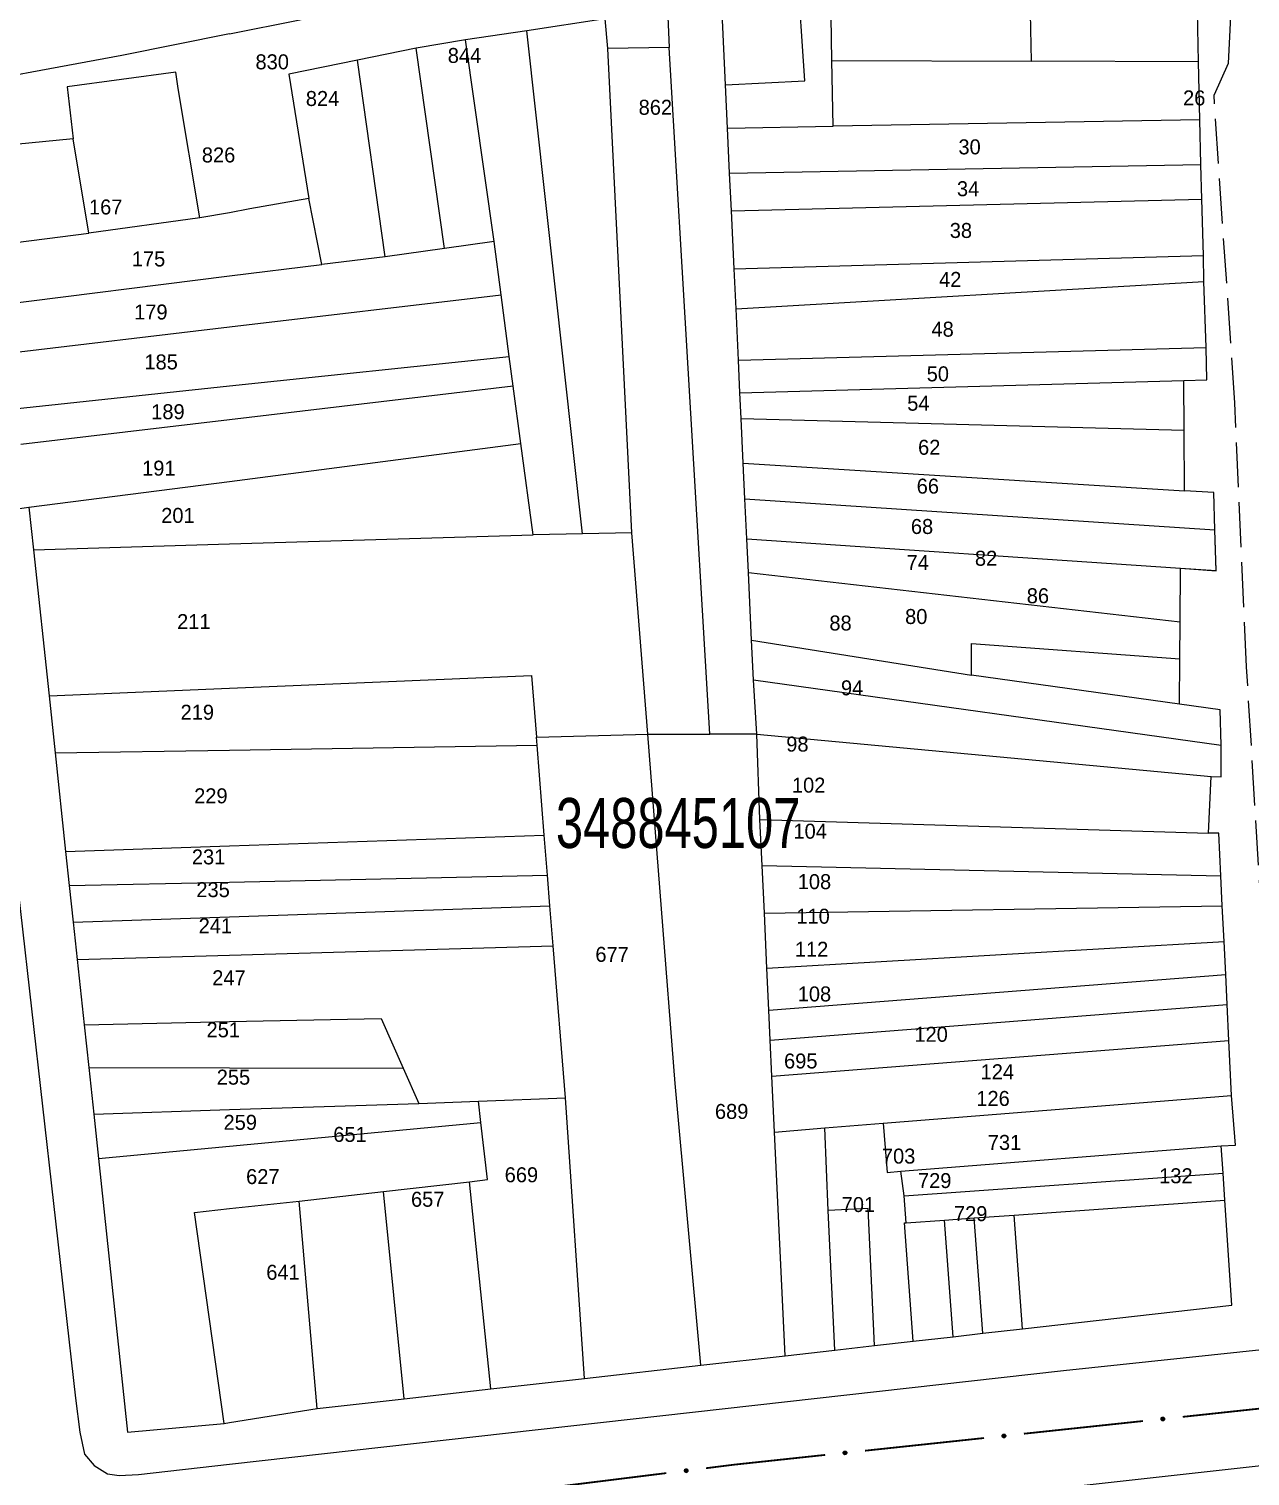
# Model space of a CAD drawing. Extents: x 203851 to 204958, y 4839055 to 4839989.
# Drawn here: x 204616.7 to 204739, y 4839676.9 to 4839821.8 of the extents above; entities that cross this region are included whole.
import ezdxf
from ezdxf.enums import TextEntityAlignment as Align

# ---------------------------------------------------------------- set-up
doc = ezdxf.new("R2010")
doc.units = 0
doc.header["$LTSCALE"] = 1.5
doc.header["$MEASUREMENT"] = 0
doc.linetypes.add('TRACO_11', pattern=[8, 3, -1, 3, -1])
for name, color, linetype in [('CD_MALHA_LOTES', 7, 'CONTINUOUS'), ('CD_TXT_QUADRA', 2, 'CONTINUOUS'), ('RU-QUADRA', 210, 'CONTINUOUS'), ('SV-EIXO-RUA-PAV', 20, 'CONTINUOUS'), ('SV-RUA-PAVIM', 7, 'CONTINUOUS'), ('Th_NmrPort', 1, 'CONTINUOUS')]:
    doc.layers.add(name, color=color, linetype=linetype)
doc.styles.add('ARIAL', font='ARIAL.SHX')

msp = doc.modelspace()

# ---------------------------------------------------------------- linework, layer by layer
at = {"layer": 'CD_MALHA_LOTES', "linetype": 'Continuous', "flags": 128}
for points in [[(204694.43, 4839816.56), (204693.66, 4839828)], [(204686.48, 4839816.18), (204686.04, 4839825.57)], [(204680.61, 4839825.32), (204680.84, 4839819.91)], [(204674.7, 4839819.79), (204674.44, 4839822.76), (204666.59, 4839821.58)], [(204697.15, 4839818.61), (204697.07, 4839822.96)], [(204717.11, 4839818.53), (204717.01, 4839823.35)], [(204733.85, 4839818.46), (204733.74, 4839823.46)], [(204666.59, 4839821.58), (204660.45, 4839820.66)], [(204672.17, 4839771.24), (204666.59, 4839821.58)], [(204655.52, 4839819.83), (204649.63, 4839818.63)], [(204660.45, 4839820.66), (204655.52, 4839819.83)], [(204658.36, 4839799.79), (204655.52, 4839819.83)], [(204663.31, 4839800.49), (204660.45, 4839820.66)], [(204680.84, 4839819.91), (204674.7, 4839819.79)], [(204677.12, 4839771.32), (204674.7, 4839819.79)], [(204684.91, 4839751.18), (204680.84, 4839819.91)], [(204649.63, 4839818.63), (204642.76, 4839817.23)], [(204652.42, 4839798.94), (204649.63, 4839818.63)], [(204697.15, 4839818.61), (204717.11, 4839818.53)], [(204697.26, 4839812.02), (204697.15, 4839818.61)], [(204733.85, 4839818.46), (204717.11, 4839818.53)], [(204733.99, 4839812.68), (204733.85, 4839818.46)], [(204631.46, 4839817.44), (204620.59, 4839815.96)], [(204631.69, 4839815.81), (204631.46, 4839817.44)], [(204642.76, 4839817.23), (204644.78, 4839804.78)], [(204620.59, 4839815.96), (204621.18, 4839810.76)], [(204633.86, 4839802.84), (204631.69, 4839815.81)], [(204686.48, 4839816.18), (204694.43, 4839816.56)], [(204686.69, 4839811.83), (204686.48, 4839816.18)], [(204733.99, 4839812.68), (204697.26, 4839812.02)], [(204734.09, 4839808.19), (204733.99, 4839812.68)], [(204686.69, 4839811.83), (204697.26, 4839812.02)], [(204686.9, 4839807.33), (204686.69, 4839811.83)], [(204621.18, 4839810.76), (204609.54, 4839809.62)], [(204622.74, 4839801.32), (204621.18, 4839810.76)], [(204686.9, 4839807.33), (204734.09, 4839808.19)], [(204734.17, 4839804.74), (204734.09, 4839808.19)], [(204687.08, 4839803.54), (204686.9, 4839807.33)], [(204644.78, 4839804.78), (204638.87, 4839803.74)], [(204646.06, 4839798.2), (204644.78, 4839804.78)], [(204687.08, 4839803.54), (204734.17, 4839804.74)], [(204734.33, 4839799.08), (204734.17, 4839804.74)], [(204633.86, 4839802.84), (204622.74, 4839801.32)], [(204636.83, 4839803.37), (204633.86, 4839802.84)], [(204638.87, 4839803.74), (204636.83, 4839803.37)], [(204687.35, 4839797.74), (204687.08, 4839803.54)], [(204612.53, 4839800.02), (204622.74, 4839801.32)], [(204658.36, 4839799.79), (204652.42, 4839798.94)], [(204663.31, 4839800.49), (204658.36, 4839799.79)], [(204664.02, 4839795.15), (204663.31, 4839800.49)], [(204636.83, 4839797.04), (204646.06, 4839798.2)], [(204652.42, 4839798.94), (204646.06, 4839798.2)], [(204687.35, 4839797.74), (204734.33, 4839799.08)], [(204734.38, 4839796.47), (204734.33, 4839799.08)], [(204613.54, 4839794.12), (204636.83, 4839797.04)], [(204687.54, 4839793.74), (204687.35, 4839797.74)], [(204636.83, 4839791.93), (204664.02, 4839795.15)], [(204664.84, 4839788.99), (204664.02, 4839795.15)], [(204687.54, 4839793.74), (204734.38, 4839796.47)], [(204734.6, 4839789.87), (204734.38, 4839796.47)], [(204687.78, 4839788.6), (204687.54, 4839793.74)], [(204614.37, 4839789.27), (204636.83, 4839791.93)], [(204687.78, 4839788.6), (204734.6, 4839789.87)], [(204734.69, 4839786.63), (204734.6, 4839789.87)], [(204636.83, 4839786.03), (204664.84, 4839788.99)], [(204665.24, 4839786.02), (204664.84, 4839788.99)], [(204687.93, 4839785.35), (204687.78, 4839788.6)], [(204687.93, 4839785.35), (204732.36, 4839786.57)], [(204732.36, 4839786.57), (204734.69, 4839786.63)], [(204732.4, 4839781.6), (204732.36, 4839786.57)], [(204615.31, 4839783.75), (204636.83, 4839786.03)], [(204665.24, 4839786.02), (204636.83, 4839782.65)], [(204666.01, 4839780.27), (204665.24, 4839786.02)], [(204688.05, 4839782.78), (204687.93, 4839785.35)], [(204636.83, 4839782.65), (204615.93, 4839780.17)], [(204688.05, 4839782.78), (204732.4, 4839781.6)], [(204688.26, 4839778.29), (204688.05, 4839782.78)], [(204732.45, 4839775.54), (204732.4, 4839781.6)], [(204636.83, 4839776.48), (204666.01, 4839780.27)], [(204667.22, 4839771.12), (204666.01, 4839780.27)], [(204688.26, 4839778.29), (204732.45, 4839775.54)], [(204688.43, 4839774.73), (204688.26, 4839778.29)], [(204616.75, 4839773.88), (204636.83, 4839776.48)], [(204735.38, 4839775.36), (204732.45, 4839775.54)], [(204735.49, 4839771.61), (204735.38, 4839775.36)], [(204612.5, 4839773.28), (204616.75, 4839773.88)], [(204616.75, 4839773.88), (204617.2, 4839769.64)], [(204688.43, 4839774.73), (204735.49, 4839771.61)], [(204688.62, 4839770.71), (204688.43, 4839774.73)], [(204636.83, 4839770.22), (204667.22, 4839771.12)], [(204672.17, 4839771.24), (204667.22, 4839771.12)], [(204677.12, 4839771.32), (204672.17, 4839771.24)], [(204678.71, 4839751.16), (204677.12, 4839771.32)], [(204688.78, 4839767.36), (204688.62, 4839770.71)], [(204688.62, 4839770.71), (204732.05, 4839767.78)], [(204735.6, 4839767.54), (204735.49, 4839771.61)], [(204617.2, 4839769.64), (204636.83, 4839770.22)], [(204617.2, 4839769.64), (204618.76, 4839755)], [(204732.02, 4839762.41), (204732.05, 4839767.78)], [(204732.05, 4839767.78), (204735.6, 4839767.54)], [(204688.78, 4839767.36), (204732.02, 4839762.41)], [(204689.09, 4839760.58), (204688.78, 4839767.36)], [(204731.99, 4839758.72), (204732.02, 4839762.41)], [(204689.09, 4839760.58), (204711.11, 4839757.08)], [(204689.28, 4839756.61), (204689.09, 4839760.58)], [(204711.11, 4839757.08), (204711.13, 4839760.25)], [(204711.13, 4839760.25), (204731.99, 4839758.72)], [(204731.95, 4839754.16), (204731.99, 4839758.72)], [(204636.83, 4839755.77), (204667.06, 4839757.05)], [(204667.06, 4839757.05), (204667.55, 4839750.88)], [(204689.28, 4839756.61), (204736.13, 4839750.07)], [(204689.63, 4839751.18), (204689.28, 4839756.61)], [(204731.95, 4839754.16), (204711.11, 4839757.08)], [(204618.76, 4839755), (204636.83, 4839755.77)], [(204618.76, 4839755), (204619.37, 4839749.29)], [(204736.02, 4839753.6), (204731.95, 4839754.16)], [(204736.13, 4839750.07), (204736.02, 4839753.6)], [(204667.55, 4839750.88), (204678.71, 4839751.16)], [(204667.62, 4839750.06), (204667.55, 4839750.88)], [(204678.71, 4839751.16), (204684.91, 4839751.18)], [(204684.02, 4839688.01), (204681.44, 4839716.21), (204678.71, 4839751.16)], [(204689.63, 4839751.18), (204684.91, 4839751.18)], [(204689.94, 4839742.62), (204689.63, 4839751.18)], [(204689.63, 4839751.18), (204735.11, 4839746.92)], [(204619.37, 4839749.29), (204636.83, 4839749.57)], [(204619.37, 4839749.29), (204620.42, 4839739.42)], [(204636.83, 4839749.57), (204667.62, 4839750.06)], [(204668.34, 4839741.07), (204667.62, 4839750.06)], [(204736.13, 4839746.89), (204736.13, 4839750.07)], [(204734.85, 4839741.27), (204735.11, 4839746.92)], [(204735.11, 4839746.92), (204736.13, 4839746.89)], [(204690.15, 4839738.02), (204689.94, 4839742.62)], [(204689.94, 4839742.62), (204734.85, 4839741.27)], [(204636.83, 4839739.99), (204668.34, 4839741.07)], [(204668.66, 4839737.07), (204668.34, 4839741.07)], [(204735.88, 4839741.25), (204734.85, 4839741.27)], [(204736.09, 4839737), (204735.88, 4839741.25)], [(204620.42, 4839739.42), (204636.83, 4839739.99)], [(204620.42, 4839739.42), (204620.79, 4839736.01)], [(204690.15, 4839738.02), (204736.09, 4839737)], [(204690.38, 4839733.24), (204690.15, 4839738.02)], [(204620.79, 4839736.01), (204636.83, 4839736.37)], [(204620.79, 4839736.01), (204621.18, 4839732.35)], [(204636.83, 4839736.37), (204668.66, 4839737.07)], [(204668.91, 4839733.98), (204668.66, 4839737.07)], [(204736.23, 4839734), (204736.09, 4839737)], [(204621.18, 4839732.35), (204636.83, 4839732.88)], [(204636.83, 4839732.88), (204668.91, 4839733.98)], [(204669.23, 4839729.98), (204668.91, 4839733.98)], [(204690.38, 4839733.24), (204736.23, 4839734)], [(204690.63, 4839727.75), (204690.38, 4839733.24)], [(204736.41, 4839730.41), (204736.23, 4839734)], [(204621.18, 4839732.35), (204621.58, 4839728.62)], [(204636.83, 4839729.05), (204669.23, 4839729.98)], [(204670.46, 4839714.76), (204669.23, 4839729.98)], [(204690.63, 4839727.75), (204736.41, 4839730.41)], [(204736.57, 4839727.11), (204736.41, 4839730.41)], [(204621.58, 4839728.62), (204636.83, 4839729.05)], [(204621.58, 4839728.62), (204622.28, 4839722.08)], [(204690.83, 4839723.53), (204690.63, 4839727.75)], [(204690.83, 4839723.53), (204736.57, 4839727.11)], [(204736.72, 4839724.12), (204736.57, 4839727.11)], [(204690.97, 4839720.54), (204736.72, 4839724.12)], [(204736.89, 4839720.52), (204736.72, 4839724.12)], [(204636.83, 4839722.4), (204652.01, 4839722.72)], [(204652.01, 4839722.72), (204654.21, 4839717.75)], [(204690.97, 4839720.54), (204690.83, 4839723.53)], [(204622.28, 4839722.08), (204636.83, 4839722.4)], [(204622.28, 4839722.08), (204622.73, 4839717.81)], [(204691.14, 4839716.94), (204690.97, 4839720.54)], [(204691.14, 4839716.94), (204736.89, 4839720.52)], [(204737.16, 4839715.02), (204736.89, 4839720.52)], [(204622.73, 4839717.81), (204623.23, 4839713.14)], [(204622.73, 4839717.81), (204636.83, 4839717.78)], [(204636.83, 4839717.78), (204654.21, 4839717.75)], [(204654.21, 4839717.75), (204655.78, 4839714.21)], [(204691.41, 4839711.32), (204691.14, 4839716.94)], [(204636.83, 4839713.59), (204655.78, 4839714.21)], [(204655.78, 4839714.21), (204661.75, 4839714.43)], [(204661.75, 4839714.43), (204670.46, 4839714.76)], [(204662, 4839712.3), (204661.75, 4839714.43)], [(204672.36, 4839686.69), (204670.46, 4839714.76)], [(204702.28, 4839712.23), (204737.16, 4839715.02)], [(204737.55, 4839710.04), (204737.16, 4839715.02)], [(204623.23, 4839713.14), (204636.83, 4839713.59)], [(204623.23, 4839713.14), (204623.7, 4839708.69)], [(204636.83, 4839709.93), (204662, 4839712.3)], [(204662.66, 4839706.59), (204662, 4839712.3)], [(204691.41, 4839711.32), (204696.42, 4839711.76)], [(204692.46, 4839688.96), (204691.41, 4839711.32)], [(204696.42, 4839711.76), (204702.28, 4839712.23)], [(204696.78, 4839703.49), (204696.42, 4839711.76)], [(204702.28, 4839712.23), (204702.66, 4839707.31)], [(204623.7, 4839708.69), (204636.83, 4839709.93)], [(204704.04, 4839707.43), (204736.13, 4839709.96)], [(204736.13, 4839709.96), (204737.55, 4839710.04)], [(204736.31, 4839707.23), (204736.13, 4839709.96)], [(204623.7, 4839708.69), (204626.62, 4839681.32)], [(204702.66, 4839707.31), (204704.04, 4839707.43)], [(204704.39, 4839704.95), (204704.04, 4839707.43)], [(204704.39, 4839704.95), (204736.31, 4839707.23)], [(204736.49, 4839704.54), (204736.31, 4839707.23)], [(204643.79, 4839704.43), (204652.25, 4839705.4)], [(204652.25, 4839705.4), (204660.85, 4839706.38)], [(204654.33, 4839684.65), (204652.25, 4839705.4)], [(204660.85, 4839706.38), (204662.66, 4839706.59)], [(204663, 4839685.63), (204660.85, 4839706.38)], [(204636.83, 4839703.68), (204643.79, 4839704.43)], [(204645.59, 4839683.66), (204643.79, 4839704.43)], [(204704.57, 4839702.26), (204704.39, 4839704.95)], [(204715.39, 4839703.03), (204736.49, 4839704.54)], [(204737.18, 4839694.02), (204736.49, 4839704.54)], [(204633.31, 4839703.29), (204636.83, 4839703.68)], [(204636.29, 4839682.18), (204633.31, 4839703.29)], [(204700.77, 4839703.68), (204696.78, 4839703.49)], [(204697.43, 4839689.52), (204696.78, 4839703.49)], [(204701.42, 4839689.97), (204700.77, 4839703.68)], [(204704.57, 4839702.26), (204708.41, 4839702.54)], [(204708.41, 4839702.54), (204711.4, 4839702.75)], [(204709.27, 4839690.86), (204708.41, 4839702.54)], [(204711.4, 4839702.75), (204715.39, 4839703.03)], [(204712.25, 4839691.2), (204711.4, 4839702.75)], [(204716.23, 4839691.65), (204715.39, 4839703.03)], [(204704.42, 4839702.25), (204704.57, 4839702.26)], [(204705.29, 4839690.41), (204704.42, 4839702.25)], [(204716.23, 4839691.65), (204737.18, 4839694.02)], [(204705.29, 4839690.41), (204709.27, 4839690.86)], [(204709.27, 4839690.86), (204712.25, 4839691.2)], [(204712.25, 4839691.2), (204716.23, 4839691.65)], [(204692.46, 4839688.96), (204697.43, 4839689.52)], [(204697.43, 4839689.52), (204701.42, 4839689.97)], [(204701.42, 4839689.97), (204705.29, 4839690.41)], [(204672.36, 4839686.69), (204684.02, 4839688.01)], [(204684.02, 4839688.01), (204692.46, 4839688.96)], [(204663, 4839685.63), (204672.36, 4839686.69)], [(204654.33, 4839684.65), (204663, 4839685.63)], [(204636.83, 4839682.26), (204645.59, 4839683.66)], [(204645.59, 4839683.66), (204654.33, 4839684.65)], [(204626.62, 4839681.32), (204636.29, 4839682.18)], [(204636.29, 4839682.18), (204636.83, 4839682.26)]]:
    msp.add_lwpolyline(points, dxfattribs=at)
at = {"layer": 'RU-QUADRA', "linetype": 'Continuous', "flags": 128}
for points in [[(204680.61, 4839825.32), (204680.84, 4839819.91), (204674.7, 4839819.79), (204674.44, 4839822.76), (204666.59, 4839821.58), (204660.45, 4839820.66), (204655.52, 4839819.83), (204649.63, 4839818.63), (204642.76, 4839817.23), (204644.78, 4839804.78), (204638.87, 4839803.74), (204636.83, 4839803.37), (204633.86, 4839802.84), (204631.69, 4839815.81), (204631.46, 4839817.44), (204620.59, 4839815.96), (204621.18, 4839810.76), (204609.54, 4839809.62)], [(204612.5, 4839773.28), (204616.75, 4839773.88), (204617.2, 4839769.64), (204618.76, 4839755), (204619.37, 4839749.29), (204620.42, 4839739.42), (204620.79, 4839736.01), (204621.18, 4839732.35), (204621.58, 4839728.62), (204622.28, 4839722.08), (204622.73, 4839717.81), (204623.23, 4839713.14), (204623.7, 4839708.69), (204626.62, 4839681.32), (204636.29, 4839682.18), (204636.83, 4839682.26), (204645.59, 4839683.66), (204654.33, 4839684.65), (204663, 4839685.63), (204672.36, 4839686.69), (204684.02, 4839688.01), (204692.46, 4839688.96), (204697.43, 4839689.52), (204701.42, 4839689.97), (204705.29, 4839690.41), (204709.27, 4839690.86), (204712.25, 4839691.2), (204716.23, 4839691.65), (204737.18, 4839694.02), (204736.49, 4839704.54), (204736.31, 4839707.23), (204736.13, 4839709.96), (204737.55, 4839710.04), (204737.16, 4839715.02), (204736.89, 4839720.52), (204736.72, 4839724.12), (204736.57, 4839727.11), (204736.41, 4839730.41), (204736.23, 4839734), (204736.09, 4839737), (204735.88, 4839741.25), (204734.85, 4839741.27), (204735.11, 4839746.92), (204736.13, 4839746.89), (204736.13, 4839750.07), (204736.02, 4839753.6), (204731.95, 4839754.16), (204731.99, 4839758.72), (204732.02, 4839762.41), (204732.05, 4839767.78), (204735.6, 4839767.53), (204735.49, 4839771.61), (204735.38, 4839775.36), (204732.45, 4839775.54), (204732.4, 4839781.6), (204732.36, 4839786.57), (204734.69, 4839786.63), (204734.6, 4839789.87), (204734.38, 4839796.47), (204734.33, 4839799.08), (204734.17, 4839804.74), (204734.09, 4839808.19), (204733.99, 4839812.68), (204733.85, 4839818.46), (204733.74, 4839823.46)]]:
    msp.add_lwpolyline(points, dxfattribs=at)
at = {"layer": 'SV-EIXO-RUA-PAV', "const_width": 0.18}
for points in [[(204732.27, 4839682.84), (204744.2, 4839684.12)], [(204716.36, 4839681.15), (204728.29, 4839682.42)], [(204700.45, 4839679.45), (204712.38, 4839680.72)], [(204684.54, 4839677.7), (204686.53, 4839677.95)], [(204686.53, 4839677.95), (204687.32, 4839678.05)], [(204687.32, 4839678.05), (204696.47, 4839679.03)], [(204668.66, 4839675.73), (204680.57, 4839677.21)]]:
    msp.add_lwpolyline(points, dxfattribs=at)
at = {"layer": 'SV-EIXO-RUA-PAV'}
for points in [[(204730.12, 4839682.73), (204730.15, 4839682.76), (204730.19, 4839682.79), (204730.22, 4839682.81), (204730.25, 4839682.81), (204730.29, 4839682.81), (204730.33, 4839682.8), (204730.36, 4839682.79), (204730.4, 4839682.76), (204730.43, 4839682.72), (204730.44, 4839682.69), (204730.45, 4839682.65), (204730.45, 4839682.62), (204730.44, 4839682.58), (204730.43, 4839682.54), (204730.39, 4839682.5), (204730.36, 4839682.48), (204730.33, 4839682.47), (204730.29, 4839682.46), (204730.26, 4839682.46), (204730.22, 4839682.47), (204730.18, 4839682.48), (204730.14, 4839682.51), (204730.12, 4839682.55), (204730.1, 4839682.58), (204730.1, 4839682.62), (204730.1, 4839682.65), (204730.1, 4839682.69), (204730.12, 4839682.73)], [(204714.21, 4839681.03), (204714.24, 4839681.07), (204714.28, 4839681.09), (204714.31, 4839681.11), (204714.34, 4839681.11), (204714.38, 4839681.11), (204714.42, 4839681.11), (204714.45, 4839681.09), (204714.49, 4839681.06), (204714.52, 4839681.02), (204714.53, 4839680.99), (204714.54, 4839680.96), (204714.54, 4839680.92), (204714.53, 4839680.88), (204714.52, 4839680.85), (204714.48, 4839680.81), (204714.45, 4839680.78), (204714.42, 4839680.77), (204714.38, 4839680.76), (204714.35, 4839680.76), (204714.31, 4839680.77), (204714.27, 4839680.79), (204714.23, 4839680.82), (204714.21, 4839680.85), (204714.19, 4839680.88), (204714.19, 4839680.92), (204714.19, 4839680.95), (204714.19, 4839680.99), (204714.21, 4839681.03)], [(204698.3, 4839679.33), (204698.33, 4839679.37), (204698.37, 4839679.4), (204698.4, 4839679.41), (204698.44, 4839679.42), (204698.47, 4839679.42), (204698.51, 4839679.41), (204698.54, 4839679.39), (204698.58, 4839679.36), (204698.61, 4839679.33), (204698.62, 4839679.29), (204698.63, 4839679.26), (204698.63, 4839679.22), (204698.62, 4839679.19), (204698.61, 4839679.15), (204698.57, 4839679.11), (204698.54, 4839679.09), (204698.51, 4839679.07), (204698.47, 4839679.07), (204698.44, 4839679.06), (204698.4, 4839679.07), (204698.36, 4839679.09), (204698.33, 4839679.12), (204698.3, 4839679.15), (204698.29, 4839679.19), (204698.28, 4839679.22), (204698.28, 4839679.26), (204698.28, 4839679.29), (204698.3, 4839679.33)], [(204682.4, 4839677.55), (204682.43, 4839677.59), (204682.46, 4839677.61), (204682.5, 4839677.63), (204682.53, 4839677.63), (204682.57, 4839677.64), (204682.6, 4839677.63), (204682.64, 4839677.61), (204682.68, 4839677.58), (204682.71, 4839677.55), (204682.72, 4839677.52), (204682.73, 4839677.48), (204682.73, 4839677.45), (204682.72, 4839677.41), (204682.71, 4839677.37), (204682.68, 4839677.33), (204682.64, 4839677.31), (204682.61, 4839677.29), (204682.58, 4839677.28), (204682.54, 4839677.28), (204682.5, 4839677.29), (204682.47, 4839677.31), (204682.43, 4839677.34), (204682.4, 4839677.37), (204682.39, 4839677.4), (204682.38, 4839677.44), (204682.38, 4839677.47), (204682.38, 4839677.51), (204682.4, 4839677.55)]]:
    msp.add_lwpolyline(points, close=True, dxfattribs=at)
for points in [[(204730.1, 4839682.69), (204730.4, 4839682.76)], [(204730.1, 4839682.65), (204730.43, 4839682.72)], [(204730.1, 4839682.63), (204730.43, 4839682.71)], [(204730.1, 4839682.62), (204730.44, 4839682.69)], [(204730.1, 4839682.6), (204730.45, 4839682.67)], [(204730.1, 4839682.58), (204730.45, 4839682.65)], [(204730.11, 4839682.7), (204730.38, 4839682.77)], [(204730.11, 4839682.67), (204730.41, 4839682.74)], [(204730.12, 4839682.73), (204730.36, 4839682.79)], [(204730.12, 4839682.56), (204730.45, 4839682.63)], [(204730.12, 4839682.55), (204730.45, 4839682.62)], [(204730.13, 4839682.53), (204730.44, 4839682.6)], [(204730.14, 4839682.75), (204730.34, 4839682.79)], [(204730.14, 4839682.51), (204730.44, 4839682.58)], [(204730.15, 4839682.76), (204730.33, 4839682.8)], [(204730.17, 4839682.78), (204730.3, 4839682.81)], [(204730.17, 4839682.5), (204730.43, 4839682.56)], [(204730.18, 4839682.48), (204730.43, 4839682.54)], [(204730.19, 4839682.79), (204730.29, 4839682.81)], [(204730.21, 4839682.48), (204730.4, 4839682.52)], [(204730.22, 4839682.47), (204730.39, 4839682.5)], [(204730.24, 4839682.46), (204730.37, 4839682.49)], [(204730.26, 4839682.46), (204730.36, 4839682.48)], [(204714.19, 4839680.99), (204714.49, 4839681.06)], [(204714.19, 4839680.95), (204714.52, 4839681.02)], [(204714.19, 4839680.94), (204714.52, 4839681.01)], [(204714.19, 4839680.92), (204714.53, 4839680.99)], [(204714.19, 4839680.9), (204714.54, 4839680.97)], [(204714.19, 4839680.88), (204714.54, 4839680.96)], [(204714.2, 4839681.01), (204714.47, 4839681.07)], [(204714.2, 4839680.97), (204714.5, 4839681.04)], [(204714.21, 4839681.03), (204714.45, 4839681.09)], [(204714.21, 4839680.87), (204714.54, 4839680.94)], [(204714.21, 4839680.85), (204714.54, 4839680.92)], [(204714.22, 4839680.83), (204714.53, 4839680.9)], [(204714.23, 4839681.05), (204714.43, 4839681.1)], [(204714.23, 4839680.82), (204714.53, 4839680.88)], [(204714.24, 4839681.07), (204714.42, 4839681.11)], [(204714.26, 4839681.08), (204714.39, 4839681.11)], [(204714.26, 4839680.8), (204714.52, 4839680.86)], [(204714.27, 4839680.79), (204714.52, 4839680.85)], [(204714.28, 4839681.09), (204714.38, 4839681.11)], [(204714.3, 4839680.78), (204714.49, 4839680.83)], [(204714.31, 4839680.77), (204714.48, 4839680.81)], [(204714.33, 4839680.77), (204714.46, 4839680.79)], [(204714.35, 4839680.76), (204714.45, 4839680.78)], [(204698.28, 4839679.29), (204698.58, 4839679.36)], [(204698.28, 4839679.26), (204698.61, 4839679.33)], [(204698.28, 4839679.24), (204698.61, 4839679.31)], [(204698.28, 4839679.22), (204698.62, 4839679.29)], [(204698.28, 4839679.2), (204698.63, 4839679.27)], [(204698.29, 4839679.31), (204698.56, 4839679.38)], [(204698.29, 4839679.28), (204698.59, 4839679.35)], [(204698.29, 4839679.19), (204698.63, 4839679.26)], [(204698.3, 4839679.33), (204698.54, 4839679.39)], [(204698.3, 4839679.17), (204698.63, 4839679.24)], [(204698.3, 4839679.15), (204698.63, 4839679.22)], [(204698.32, 4839679.35), (204698.52, 4839679.4)], [(204698.33, 4839679.37), (204698.51, 4839679.41)], [(204698.35, 4839679.39), (204698.48, 4839679.41)], [(204698.37, 4839679.4), (204698.47, 4839679.42)], [(204698.31, 4839679.14), (204698.62, 4839679.2)], [(204698.33, 4839679.12), (204698.62, 4839679.19)], [(204698.35, 4839679.11), (204698.61, 4839679.17)], [(204698.36, 4839679.09), (204698.61, 4839679.15)], [(204698.39, 4839679.08), (204698.58, 4839679.13)], [(204698.4, 4839679.07), (204698.57, 4839679.11)], [(204698.42, 4839679.07), (204698.55, 4839679.1)], [(204698.44, 4839679.06), (204698.54, 4839679.09)], [(204682.38, 4839677.51), (204682.68, 4839677.58)], [(204682.38, 4839677.49), (204682.69, 4839677.57)], [(204682.38, 4839677.47), (204682.71, 4839677.55)], [(204682.38, 4839677.46), (204682.71, 4839677.53)], [(204682.38, 4839677.44), (204682.72, 4839677.52)], [(204682.39, 4839677.53), (204682.66, 4839677.6)], [(204682.39, 4839677.42), (204682.73, 4839677.5)], [(204682.39, 4839677.4), (204682.73, 4839677.48)], [(204682.4, 4839677.55), (204682.64, 4839677.61)], [(204682.4, 4839677.39), (204682.73, 4839677.46)], [(204682.4, 4839677.37), (204682.73, 4839677.45)], [(204682.42, 4839677.57), (204682.61, 4839677.62)], [(204682.42, 4839677.35), (204682.72, 4839677.43)], [(204682.43, 4839677.59), (204682.6, 4839677.63)], [(204682.43, 4839677.34), (204682.72, 4839677.41)], [(204682.45, 4839677.6), (204682.58, 4839677.63)], [(204682.45, 4839677.32), (204682.71, 4839677.39)], [(204682.46, 4839677.61), (204682.57, 4839677.64)], [(204682.47, 4839677.31), (204682.71, 4839677.37)], [(204682.49, 4839677.3), (204682.68, 4839677.35)], [(204682.5, 4839677.29), (204682.68, 4839677.33)], [(204682.53, 4839677.29), (204682.65, 4839677.32)], [(204682.54, 4839677.28), (204682.64, 4839677.31)]]:
    msp.add_lwpolyline(points, dxfattribs=at)
at = {"layer": 'SV-RUA-PAVIM', "linetype": 'Continuous'}
for points in [[(204636.83, 4839821.27, 5.81), (204643.88, 4839822.69, 5.21), (204650.71, 4839824.42, 4.66), (204675.47, 4839832.25, 4.66), (204678.13, 4839833.21, 4.36), (204693.33, 4839838.71, 4.36), (204701.13, 4839841.92, 4.36), (204704.95, 4839842.93, 4.36), (204710.05, 4839843.95, 4.32), (204731.2, 4839847.7, 4.32), (204732.9, 4839847.36, 4.44), (204734.67, 4839845.92, 4.49), (204736.43, 4839843.73, 4.5), (204737.57, 4839839.96, 4.48), (204737.52, 4839832.48, 4.48), (204736.81, 4839818.31, 5.51), (204735.4, 4839815.16, 5.51)], [(204636.83, 4839821.27, 5.81), (204626.06, 4839819.1, 5.81), (204606.56, 4839815.5, 7.11), (204606.17, 4839814.3, 7.11), (204610.27, 4839781.97, 8.42), (204614.8, 4839743.17, 9.45), (204621.42, 4839684.71, 9.65), (204621.85, 4839681.32, 9.65), (204622.32, 4839679.11, 9.65), (204623.28, 4839677.96, 9.65), (204624.61, 4839677.13, 9.65), (204625.77, 4839676.96, 9.65), (204627.72, 4839677.06, 9.65), (204636.83, 4839678.09, 8.13)], [(204636.83, 4839678.09, 8.13), (204720.33, 4839687.49, 8.13), (204740.82, 4839689.66, 8.13), (204741.87, 4839690.63, 8.12)], [(204674.63, 4839670.7, 9.38), (204742.23, 4839678.19, 8.08), (204745.01, 4839677.72, 8.08)]]:
    msp.add_polyline3d(points, dxfattribs=at)
at = {"layer": 'SV-RUA-PAVIM', "linetype": 'TRACO_11'}
msp.add_polyline3d([(204741.87, 4839690.63, 7.21), (204742.03, 4839702.12, 7.21), (204738.66, 4839757.9, 7.21), (204737.47, 4839784.34, 7.03), (204735.4, 4839815.16, 6.25)], dxfattribs=at)

# ---------------------------------------------------------------- texts
at = {"layer": 'CD_TXT_QUADRA', "style": 'ARIAL', "width": 0.7}
msp.add_text('348845107', height=5, dxfattribs=at).set_placement((204669.51, 4839739.78))
at = {"layer": 'Th_NmrPort', "color": 1}
for s, p in [('844', (204658.68, 4839819.11)), ('830', (204639.43, 4839818.47)), ('824', (204644.47, 4839814.8)), ('26', (204732.3, 4839814.86)), ('862', (204677.79, 4839813.92)), ('826', (204634.06, 4839809.15)), ('30', (204709.81, 4839809.96)), ('34', (204709.66, 4839805.77)), ('167', (204622.76, 4839803.94)), ('38', (204708.94, 4839801.59)), ('175', (204627.05, 4839798.74)), ('42', (204707.87, 4839796.69)), ('179', (204627.28, 4839793.43)), ('48', (204707.11, 4839791.71)), ('185', (204628.31, 4839788.43)), ('50', (204706.63, 4839787.24)), ('54', (204704.68, 4839784.3)), ('189', (204628.99, 4839783.45)), ('62', (204705.77, 4839779.89)), ('191', (204628.08, 4839777.8)), ('66', (204705.63, 4839776)), ('201', (204629.99, 4839773.07)), ('68', (204705.05, 4839771.96)), ('74', (204704.62, 4839768.36)), ('82', (204711.46, 4839768.78)), ('86', (204716.65, 4839765.03)), ('80', (204704.47, 4839762.95)), ('211', (204631.58, 4839762.44)), ('88', (204696.89, 4839762.3)), ('94', (204698.05, 4839755.81)), ('219', (204631.93, 4839753.37)), ('98', (204692.57, 4839750.18)), ('102', (204693.14, 4839746.07)), ('229', (204633.29, 4839745)), ('104', (204693.29, 4839741.46)), ('231', (204633.06, 4839738.89)), ('108', (204693.72, 4839736.41)), ('235', (204633.51, 4839735.61)), ('110', (204693.58, 4839732.95)), ('241', (204633.74, 4839732)), ('677', (204673.46, 4839729.13)), ('112', (204693.43, 4839729.64)), ('247', (204635.1, 4839726.79)), ('108', (204693.72, 4839725.17)), ('251', (204634.53, 4839721.58)), ('120', (204705.4, 4839721.13)), ('695', (204692.35, 4839718.46)), ('255', (204635.55, 4839716.84)), ('124', (204712.03, 4839717.38)), ('126', (204711.6, 4839714.71)), ('689', (204685.43, 4839713.41)), ('259', (204636.23, 4839712.32)), ('651', (204647.22, 4839711.11)), ('731', (204712.75, 4839710.31)), ('703', (204702.15, 4839708.94)), ('627', (204638.49, 4839706.89)), ('669', (204664.38, 4839707.07)), ('729', (204705.76, 4839706.49)), ('132', (204729.91, 4839706.97)), ('657', (204655, 4839704.62)), ('701', (204698.12, 4839704.09)), ('729', (204709.36, 4839703.18)), ('641', (204640.51, 4839697.31))]:
    msp.add_text(s, height=1.5, dxfattribs=at).set_placement(p, align=Align.MIDDLE_LEFT)

doc.saveas('drawing.dxf')
